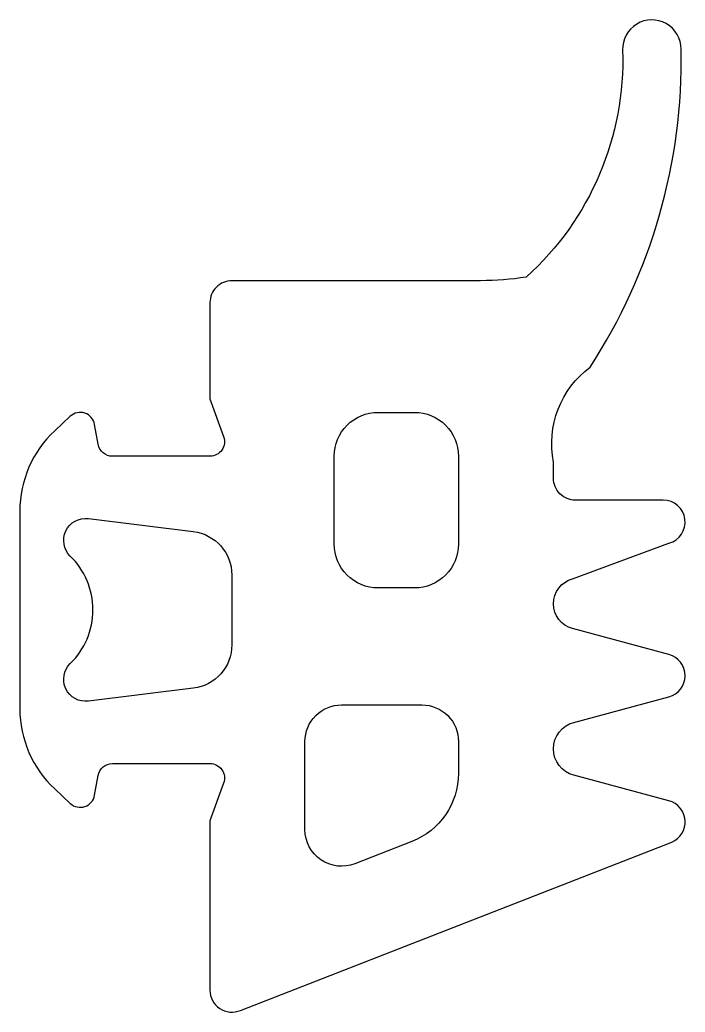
# Model space of a CAD drawing. Header units: millimetres. Extents: x -2.6 to 6.5, y -10 to 3.6.
import ezdxf

# ---------------------------------------------------------------- set-up
doc = ezdxf.new("R2010")
doc.units = ezdxf.units.MM

msp = doc.modelspace()

# ---------------------------------------------------------------- linework, layer by layer
msp.add_lwpolyline([(0, -7.385), (0, -9.7, 0.537715), (0.418, -9.976), (6.318, -7.676, 0.71283), (6.278, -7.11), (4.977, -6.762, -0.767327), (4.977, -6.038), (6.278, -5.69, 0.767327), (6.278, -5.11), (4.961, -4.757, -0.767327), (4.961, -4.076), (6.278, -3.59, 0.876976), (6.2, -3), (5, -3, -0.414214), (4.7, -2.7), (4.7, -2.48, -0.288751), (5.2, -1.181, 0.150709), (6.445, 3.166, 1.016945), (5.645, 3.153, -0.221064), (4.327, 0.049, -0.039181), (3.703, 0), (0.3, 0, 0.414214), (0, -0.3), (0, -1.615), (0.188, -2.132, -0.520567), (0, -2.4), (-1.332, -2.4, -0.36397), (-1.529, -2.235), (-1.577, -1.965, 0.594937), (-1.91, -1.854), (-2.123, -2.052, 0.208), (-2.6, -3.149), (-2.6, -5.851, 0.208), (-2.123, -6.948), (-1.91, -7.146, 0.594937), (-1.577, -7.035), (-1.529, -6.765, -0.36397), (-1.332, -6.6), (0, -6.6, -0.520567), (0.188, -6.868), (0, -7.385)], format="xyb")
for points in [[(2.3, -4.2, -0.414214), (1.7, -3.6), (1.7, -2.4, -0.414214), (2.3, -1.8), (2.8, -1.8, -0.414214), (3.4, -2.4), (3.4, -3.6, -0.414214), (2.8, -4.2)], [(0.3, -4.976, -0.378866), (-0.227, -5.571), (-1.663, -5.748, -0.717695), (-1.91, -5.235, 0.421053), (-1.91, -3.765, -0.717695), (-1.663, -3.252), (-0.227, -3.429, -0.378866), (0.3, -4.024), (0.3, -4.976)], [(1.982, -7.971, -0.527791), (1.3, -7.505), (1.3, -6.3, -0.414214), (1.8, -5.8), (2.9, -5.8, -0.414214), (3.4, -6.3), (3.4, -6.735, -0.30908), (2.763, -7.666)]]:
    msp.add_lwpolyline(points, format="xyb", close=True)

doc.saveas('drawing.dxf')
